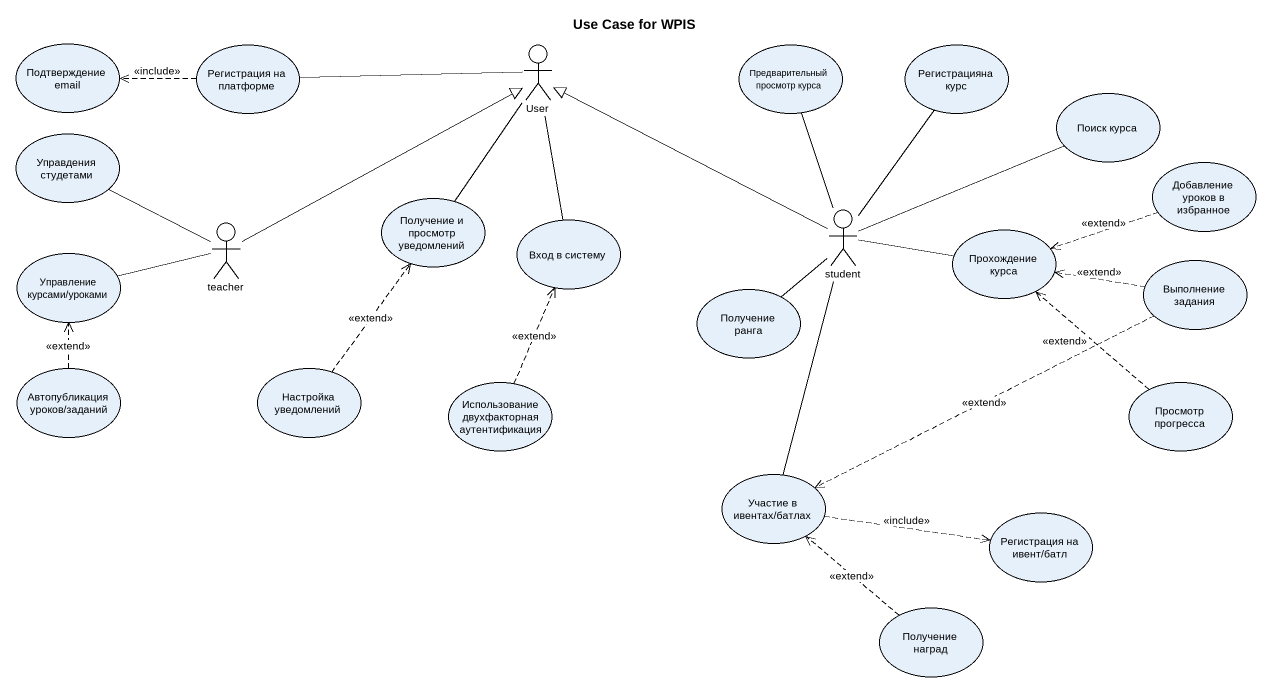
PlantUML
@startuml
title Use Case for WPIS
usecase "Подтверждение email" as Подтверждение_email
usecase "Регистрация на платформе" as Регистрация_на_платформе
actor User
usecase "Предварительный просмотр курса" as Предварительный_просмотр
usecase "Регистрацияна курс" as Регистрацияна_курс
usecase "Поиск курса" as Поиск_курса
usecase "Управдения студетами" as Управдения_студетами
usecase "Получение и просмотр уведомлений" as Получение_и_просмотр
usecase "Добавление уроков в избранное" as Добавление_уроков_в
actor teacher
usecase "Вход в систему" as Вход_в_систему
actor student
usecase "Прохождение курса" as Прохождение_курса
usecase "Управление курсами/уроками" as Управление_курсами_уроками
usecase "Выполнение задания" as Выполнение_задания
usecase "Получение ранга" as Получение_ранга
usecase "Автопубликация уроков/заданий" as Автопубликация_уроков
usecase "Настройка уведомлений" as Настройка_уведомлений
usecase "Использование двухфакторная аутентификация" as Использование_двухфакторная
usecase "Просмотр прогресса" as Просмотр_прогресса
usecase "Участие в ивентах/батлах" as Участие_в_ивентах_батлах
usecase "Регистрация на ивент/батл" as Регистрация_на_ивент_батл
usecase "Получение наград" as Получение_наград
Регистрация_на_платформе .left.> Подтверждение_email : <<include>>
User -left- Регистрация_на_платформе
User -- Вход_в_систему
Получение_и_просмотр -up- User
Добавление_уроков_в .left.> Прохождение_курса : <<extend>>
teacher -right-|> User
teacher -up- Управдения_студетами
teacher -left- Управление_курсами_уроками
student -left-|> User
student -up- Предварительный_просмотр
student -up- Регистрацияна_курс
student -right- Поиск_курса
student -right- Прохождение_курса
student -- Участие_в_ивентах_батлах
Выполнение_задания .left.> Прохождение_курса : <<extend>>
Выполнение_задания .left.> Участие_в_ивентах_батлах : <<extend>>
Получение_ранга -up- student
Автопубликация_уроков .up.> Управление_курсами_уроками : <<extend>>
Настройка_уведомлений .up.> Получение_и_просмотр : <<extend>>
Использование_двухфакторная .up.> Вход_в_систему : <<extend>>
Просмотр_прогресса .up.> Прохождение_курса : <<extend>>
Участие_в_ивентах_батлах .right.> Регистрация_на_ивент_батл : <<include>>
Получение_наград .up.> Участие_в_ивентах_батлах : <<extend>>
@enduml
